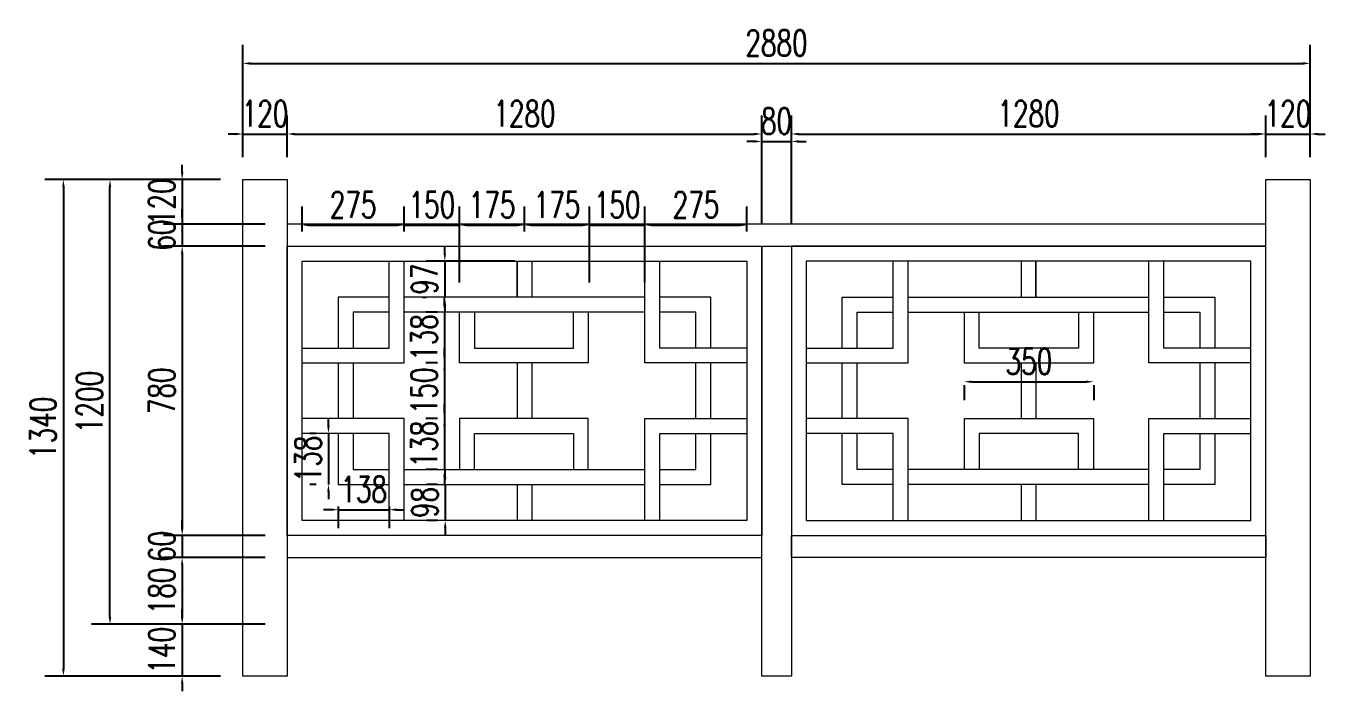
# Model space of a CAD drawing. Header units: millimetres. Extents: x -1612139 to -1282425, y 786067 to 1536390.
# Drawn here: x -1358425 to -1354920, y 809021 to 810816 of the extents above; entities that cross this region are included whole.
import ezdxf

# ---------------------------------------------------------------- set-up
doc = ezdxf.new("R2010")
doc.units = ezdxf.units.MM
doc.header["$LTSCALE"] = 1000
doc.layers.get('0').update_dxf_attribs({"linetype": 'CONTINUOUS'})
doc.layers.get('DEFPOINTS').update_dxf_attribs({"linetype": 'CONTINUOUS'})
doc.layers.add('PUB_DIM', color=3, linetype='CONTINUOUS')
doc.styles.add('STANDARD_T3', font='simplex.shx', dxfattribs={"width": 0.7, "bigfont": 'gbcbig.shx'})
doc.dimstyles.new('W&&20', dxfattribs={"dimtxt": 70, "dimasz": 20, "dimexe": 50, "dimexo": 60, "dimgap": 20, "dimtad": 1, "dimdec": 0, "dimzin": 0, "dimdsep": 46, "dimtxsty": 'STANDARD_T3', "dimcen": 0.09, "dimclrd": 1, "dimclre": 1, "dimclrt": 7, "dimazin": 2, "dimtfac": 1, "dimtdec": 0, "dimtix": 1, "dimtmove": 2, "dimatfit": 3, "dimfxl": 100, "dimtolj": 1, "dimtzin": 0, "dimarcsym": 0})

# ---------------------------------------------------------------- blocks, each defined once
blk = doc.blocks.new('*D38')
at = {"color": 1, "lineweight": -2, "ltscale": 100, "transparency": 16777216}
for p, q in [((-1357840, 810461.4), (-1357840, 810764.7)), ((-1354960, 810461.4), (-1354960, 810764.7)), ((-1357820, 810714.7), (-1354980, 810714.7))]:
    blk.add_line(p, q, dxfattribs=at)
at = {"color": 1, "ltscale": 100, "transparency": 16777216}
for points in [[(-1357820, 810718.1), (-1357820, 810711.4), (-1357840, 810714.7)], [(-1354980, 810718.1), (-1354980, 810711.4), (-1354960, 810714.7)]]:
    blk.add_solid(points, dxfattribs=at)
at = {"layer": 'DEFPOINTS', "color": 0, "ltscale": 100, "transparency": 16777216}
for p in [(-1354960, 810714.7), (-1357840, 810401.4), (-1354960, 810401.4)]:
    blk.add_point(p, dxfattribs=at)
at = {"color": 7, "lineweight": 0, "ltscale": 100, "transparency": 16777216, "insert": (-1356400, 810769.7), "char_height": 70, "attachment_point": 5, "style": 'STANDARD_T3'}
blk.add_mtext('\\A1;2880', dxfattribs=at)
blk = doc.blocks.new('*D39')
at = {"layer": 'DEFPOINTS', "color": 0, "transparency": 16777216}
for p in [(-1357405, 810278.4), (-1357680, 810201.4), (-1357405, 810201.4)]:
    blk.add_point(p, dxfattribs=at)
at = {"layer": 'PUB_DIM', "color": 1, "lineweight": -2, "transparency": 16777216}
for p, q in [((-1357680, 810261.4), (-1357680, 810328.4)), ((-1357405, 810261.4), (-1357405, 810328.4)), ((-1357660, 810278.4), (-1357425, 810278.4))]:
    blk.add_line(p, q, dxfattribs=at)
at = {"layer": 'PUB_DIM', "color": 1, "transparency": 16777216}
for points in [[(-1357660, 810281.7), (-1357660, 810275.1), (-1357680, 810278.4)], [(-1357425, 810281.7), (-1357425, 810275.1), (-1357405, 810278.4)]]:
    blk.add_solid(points, dxfattribs=at)
at = {"layer": 'PUB_DIM', "color": 7, "lineweight": 0, "transparency": 16777216, "insert": (-1357542.5, 810333.4), "char_height": 70, "attachment_point": 5, "style": 'STANDARD_T3'}
blk.add_mtext('\\A1;275', dxfattribs=at)
blk = doc.blocks.new('*D40')
at = {"layer": 'DEFPOINTS', "color": 0, "transparency": 16777216}
for p in [(-1357255, 810278.4), (-1357405, 810201.4), (-1357255, 810063.9)]:
    blk.add_point(p, dxfattribs=at)
at = {"layer": 'PUB_DIM', "color": 1, "lineweight": -2, "transparency": 16777216}
for p, q in [((-1357405, 810261.4), (-1357405, 810328.4)), ((-1357255, 810123.9), (-1357255, 810328.4)), ((-1357425, 810278.4), (-1357445, 810278.4)), ((-1357405, 810278.4), (-1357255, 810278.4)), ((-1357235, 810278.4), (-1357215, 810278.4))]:
    blk.add_line(p, q, dxfattribs=at)
at = {"layer": 'PUB_DIM', "color": 1, "transparency": 16777216}
for points in [[(-1357425, 810281.7), (-1357425, 810275.1), (-1357405, 810278.4)], [(-1357235, 810281.7), (-1357235, 810275.1), (-1357255, 810278.4)]]:
    blk.add_solid(points, dxfattribs=at)
at = {"layer": 'PUB_DIM', "color": 7, "lineweight": 0, "transparency": 16777216, "insert": (-1357330, 810333.4), "char_height": 70, "attachment_point": 5, "style": 'STANDARD_T3'}
blk.add_mtext('\\A1;150', dxfattribs=at)
blk = doc.blocks.new('*D41')
at = {"layer": 'DEFPOINTS', "color": 0, "transparency": 16777216}
for p in [(-1357080, 810278.4), (-1357080, 810201.4), (-1357255, 810063.9)]:
    blk.add_point(p, dxfattribs=at)
at = {"layer": 'PUB_DIM', "color": 1, "lineweight": -2, "transparency": 16777216}
for p, q in [((-1357255, 810123.9), (-1357255, 810328.4)), ((-1357080, 810261.4), (-1357080, 810328.4)), ((-1357235, 810278.4), (-1357100, 810278.4))]:
    blk.add_line(p, q, dxfattribs=at)
at = {"layer": 'PUB_DIM', "color": 1, "transparency": 16777216}
for points in [[(-1357235, 810281.7), (-1357235, 810275.1), (-1357255, 810278.4)], [(-1357100, 810281.7), (-1357100, 810275.1), (-1357080, 810278.4)]]:
    blk.add_solid(points, dxfattribs=at)
at = {"layer": 'PUB_DIM', "color": 7, "lineweight": 0, "transparency": 16777216, "insert": (-1357167.5, 810333.4), "char_height": 70, "attachment_point": 5, "style": 'STANDARD_T3'}
blk.add_mtext('\\A1;175', dxfattribs=at)
blk = doc.blocks.new('*D42')
at = {"layer": 'DEFPOINTS', "color": 0, "transparency": 16777216}
for p in [(-1356905, 810278.4), (-1357080, 810201.4), (-1356905, 810063.9)]:
    blk.add_point(p, dxfattribs=at)
at = {"layer": 'PUB_DIM', "color": 1, "lineweight": -2, "transparency": 16777216}
for p, q in [((-1357080, 810261.4), (-1357080, 810328.4)), ((-1356905, 810123.9), (-1356905, 810328.4)), ((-1357060, 810278.4), (-1356925, 810278.4))]:
    blk.add_line(p, q, dxfattribs=at)
at = {"layer": 'PUB_DIM', "color": 1, "transparency": 16777216}
for points in [[(-1357060, 810281.7), (-1357060, 810275.1), (-1357080, 810278.4)], [(-1356925, 810281.7), (-1356925, 810275.1), (-1356905, 810278.4)]]:
    blk.add_solid(points, dxfattribs=at)
at = {"layer": 'PUB_DIM', "color": 7, "lineweight": 0, "transparency": 16777216, "insert": (-1356992.5, 810333.4), "char_height": 70, "attachment_point": 5, "style": 'STANDARD_T3'}
blk.add_mtext('\\A1;175', dxfattribs=at)
blk = doc.blocks.new('*D43')
at = {"layer": 'DEFPOINTS', "color": 0, "transparency": 16777216}
for p in [(-1356755, 810278.4), (-1356905, 810063.9), (-1356755, 810063.9)]:
    blk.add_point(p, dxfattribs=at)
at = {"layer": 'PUB_DIM', "color": 1, "lineweight": -2, "transparency": 16777216}
for p, q in [((-1356905, 810123.9), (-1356905, 810328.4)), ((-1356755, 810123.9), (-1356755, 810328.4)), ((-1356925, 810278.4), (-1356945, 810278.4)), ((-1356905, 810278.4), (-1356755, 810278.4)), ((-1356735, 810278.4), (-1356715, 810278.4))]:
    blk.add_line(p, q, dxfattribs=at)
at = {"layer": 'PUB_DIM', "color": 1, "transparency": 16777216}
for points in [[(-1356925, 810281.7), (-1356925, 810275.1), (-1356905, 810278.4)], [(-1356735, 810281.7), (-1356735, 810275.1), (-1356755, 810278.4)]]:
    blk.add_solid(points, dxfattribs=at)
at = {"layer": 'PUB_DIM', "color": 7, "lineweight": 0, "transparency": 16777216, "insert": (-1356830, 810333.4), "char_height": 70, "attachment_point": 5, "style": 'STANDARD_T3'}
blk.add_mtext('\\A1;150', dxfattribs=at)
blk = doc.blocks.new('*D44')
at = {"layer": 'DEFPOINTS', "color": 0, "transparency": 16777216}
for p in [(-1356480, 810278.4), (-1356480, 810201.4), (-1356755, 810063.9)]:
    blk.add_point(p, dxfattribs=at)
at = {"layer": 'PUB_DIM', "color": 1, "lineweight": -2, "transparency": 16777216}
for p, q in [((-1356755, 810123.9), (-1356755, 810328.4)), ((-1356480, 810261.4), (-1356480, 810328.4)), ((-1356735, 810278.4), (-1356500, 810278.4))]:
    blk.add_line(p, q, dxfattribs=at)
at = {"layer": 'PUB_DIM', "color": 1, "transparency": 16777216}
for points in [[(-1356735, 810281.7), (-1356735, 810275.1), (-1356755, 810278.4)], [(-1356500, 810281.7), (-1356500, 810275.1), (-1356480, 810278.4)]]:
    blk.add_solid(points, dxfattribs=at)
at = {"layer": 'PUB_DIM', "color": 7, "lineweight": 0, "transparency": 16777216, "insert": (-1356617.5, 810333.4), "char_height": 70, "attachment_point": 5, "style": 'STANDARD_T3'}
blk.add_mtext('\\A1;275', dxfattribs=at)
blk = doc.blocks.new('*D45')
at = {"layer": 'DEFPOINTS', "color": 0, "transparency": 16777216}
for p in [(-1357255, 810043.9), (-1357296, 809906.4), (-1357255, 809906.4)]:
    blk.add_point(p, dxfattribs=at)
at = {"layer": 'PUB_DIM', "color": 1, "lineweight": -2, "transparency": 16777216}
for p, q in [((-1357296, 810063.9), (-1357296, 810083.9)), ((-1357315, 810043.9), (-1357346, 810043.9)), ((-1357296, 810043.9), (-1357296, 809906.4)), ((-1357315, 809906.4), (-1357346, 809906.4)), ((-1357296, 809886.4), (-1357296, 809866.4))]:
    blk.add_line(p, q, dxfattribs=at)
at = {"layer": 'PUB_DIM', "color": 1, "transparency": 16777216}
for points in [[(-1357299.3, 810063.9), (-1357292.7, 810063.9), (-1357296, 810043.9)], [(-1357299.3, 809886.4), (-1357292.7, 809886.4), (-1357296, 809906.4)]]:
    blk.add_solid(points, dxfattribs=at)
at = {"layer": 'PUB_DIM', "color": 7, "lineweight": 0, "transparency": 16777216, "insert": (-1357351, 809975.1), "char_height": 70, "attachment_point": 5, "rotation": 90, "style": 'STANDARD_T3'}
blk.add_mtext('\\A1;138', dxfattribs=at)
blk = doc.blocks.new('*D46')
at = {"layer": 'DEFPOINTS', "color": 0, "transparency": 16777216}
for p in [(-1357255, 809906.4), (-1357296, 809756.4), (-1357255, 809756.4)]:
    blk.add_point(p, dxfattribs=at)
at = {"layer": 'PUB_DIM', "color": 1, "lineweight": -2, "transparency": 16777216}
for p, q in [((-1357296, 809926.4), (-1357296, 809946.4)), ((-1357315, 809906.4), (-1357346, 809906.4)), ((-1357296, 809906.4), (-1357296, 809756.4)), ((-1357315, 809756.4), (-1357346, 809756.4)), ((-1357296, 809736.4), (-1357296, 809716.4))]:
    blk.add_line(p, q, dxfattribs=at)
at = {"layer": 'PUB_DIM', "color": 1, "transparency": 16777216}
for points in [[(-1357299.3, 809926.4), (-1357292.7, 809926.4), (-1357296, 809906.4)], [(-1357299.3, 809736.4), (-1357292.7, 809736.4), (-1357296, 809756.4)]]:
    blk.add_solid(points, dxfattribs=at)
at = {"layer": 'PUB_DIM', "color": 7, "lineweight": 0, "transparency": 16777216, "insert": (-1357351, 809831.4), "char_height": 70, "attachment_point": 5, "rotation": 90, "style": 'STANDARD_T3'}
blk.add_mtext('\\A1;150', dxfattribs=at)
blk = doc.blocks.new('*D47')
at = {"layer": 'DEFPOINTS', "color": 0, "transparency": 16777216}
for p in [(-1357255, 809756.4), (-1357296, 809618.9), (-1357255, 809618.9)]:
    blk.add_point(p, dxfattribs=at)
at = {"layer": 'PUB_DIM', "color": 1, "lineweight": -2, "transparency": 16777216}
for p, q in [((-1357296, 809776.4), (-1357296, 809796.4)), ((-1357315, 809756.4), (-1357346, 809756.4)), ((-1357296, 809756.4), (-1357296, 809618.9)), ((-1357315, 809618.9), (-1357346, 809618.9)), ((-1357296, 809598.9), (-1357296, 809578.9))]:
    blk.add_line(p, q, dxfattribs=at)
at = {"layer": 'PUB_DIM', "color": 1, "transparency": 16777216}
for points in [[(-1357299.3, 809776.4), (-1357292.7, 809776.4), (-1357296, 809756.4)], [(-1357299.3, 809598.9), (-1357292.7, 809598.9), (-1357296, 809618.9)]]:
    blk.add_solid(points, dxfattribs=at)
at = {"layer": 'PUB_DIM', "color": 7, "lineweight": 0, "transparency": 16777216, "insert": (-1357351, 809687.6), "char_height": 70, "attachment_point": 5, "rotation": 90, "style": 'STANDARD_T3'}
blk.add_mtext('\\A1;138', dxfattribs=at)
blk = doc.blocks.new('*D48')
at = {"layer": 'DEFPOINTS', "color": 0, "transparency": 16777216}
for p in [(-1357046, 810181.4), (-1357295, 810083.9), (-1357295, 810083.9)]:
    blk.add_point(p, dxfattribs=at)
at = {"layer": 'PUB_DIM', "color": 1, "lineweight": -2, "transparency": 16777216}
for p, q in [((-1357295, 810201.4), (-1357295, 810221.4)), ((-1357106, 810181.4), (-1357345, 810181.4)), ((-1357295, 810181.4), (-1357295, 810083.9)), ((-1357355, 810083.9), (-1357345, 810083.9)), ((-1357295, 810063.9), (-1357295, 810043.9))]:
    blk.add_line(p, q, dxfattribs=at)
at = {"layer": 'PUB_DIM', "color": 1, "transparency": 16777216}
for points in [[(-1357298.3, 810201.4), (-1357291.7, 810201.4), (-1357295, 810181.4)], [(-1357298.3, 810063.9), (-1357291.7, 810063.9), (-1357295, 810083.9)]]:
    blk.add_solid(points, dxfattribs=at)
at = {"layer": 'PUB_DIM', "color": 7, "lineweight": 0, "transparency": 16777216, "insert": (-1357350, 810132.6), "char_height": 70, "attachment_point": 5, "rotation": 90, "style": 'STANDARD_T3'}
blk.add_mtext('\\A1;97', dxfattribs=at)
blk = doc.blocks.new('*D49')
at = {"layer": 'DEFPOINTS', "color": 0, "transparency": 16777216}
for p in [(-1357255, 809578.9), (-1357294, 809481.4), (-1357255, 809481.4)]:
    blk.add_point(p, dxfattribs=at)
at = {"layer": 'PUB_DIM', "color": 1, "lineweight": -2, "transparency": 16777216}
for p, q in [((-1357294, 809598.9), (-1357294, 809618.9)), ((-1357315, 809578.9), (-1357344, 809578.9)), ((-1357294, 809578.9), (-1357294, 809481.4)), ((-1357315, 809481.4), (-1357344, 809481.4)), ((-1357294, 809461.4), (-1357294, 809441.4))]:
    blk.add_line(p, q, dxfattribs=at)
at = {"layer": 'PUB_DIM', "color": 1, "transparency": 16777216}
for points in [[(-1357297.3, 809598.9), (-1357290.7, 809598.9), (-1357294, 809578.9)], [(-1357297.3, 809461.4), (-1357290.7, 809461.4), (-1357294, 809481.4)]]:
    blk.add_solid(points, dxfattribs=at)
at = {"layer": 'PUB_DIM', "color": 7, "lineweight": 0, "transparency": 16777216, "insert": (-1357349, 809530.1), "char_height": 70, "attachment_point": 5, "rotation": 90, "style": 'STANDARD_T3'}
blk.add_mtext('\\A1;98', dxfattribs=at)
blk = doc.blocks.new('*D50')
at = {"layer": 'DEFPOINTS', "color": 0, "transparency": 16777216}
for p in [(-1357582.5, 809578.9), (-1357445, 809578.9), (-1357445, 809510.6)]:
    blk.add_point(p, dxfattribs=at)
at = {"layer": 'PUB_DIM', "color": 1, "lineweight": -2, "transparency": 16777216}
for p, q in [((-1357602.5, 809510.6), (-1357622.5, 809510.6)), ((-1357582.5, 809518.9), (-1357582.5, 809460.6)), ((-1357582.5, 809510.6), (-1357445, 809510.6)), ((-1357445, 809518.9), (-1357445, 809460.6)), ((-1357425, 809510.6), (-1357405, 809510.6))]:
    blk.add_line(p, q, dxfattribs=at)
at = {"layer": 'PUB_DIM', "color": 1, "transparency": 16777216}
for points in [[(-1357602.5, 809514), (-1357602.5, 809507.3), (-1357582.5, 809510.6)], [(-1357425, 809514), (-1357425, 809507.3), (-1357445, 809510.6)]]:
    blk.add_solid(points, dxfattribs=at)
at = {"layer": 'PUB_DIM', "color": 7, "lineweight": 0, "transparency": 16777216, "insert": (-1357513.8, 809565.6), "char_height": 70, "attachment_point": 5, "style": 'STANDARD_T3'}
blk.add_mtext('\\A1;138', dxfattribs=at)
blk = doc.blocks.new('*D51')
at = {"layer": 'DEFPOINTS', "color": 0, "transparency": 16777216}
for p in [(-1357582.5, 809716.4), (-1357609, 809578.9), (-1357582.5, 809578.9)]:
    blk.add_point(p, dxfattribs=at)
at = {"layer": 'PUB_DIM', "color": 1, "lineweight": -2, "transparency": 16777216}
for p, q in [((-1357609, 809736.4), (-1357609, 809756.4)), ((-1357642.5, 809716.4), (-1357659, 809716.4)), ((-1357609, 809716.4), (-1357609, 809578.9)), ((-1357642.5, 809578.9), (-1357659, 809578.9)), ((-1357609, 809558.9), (-1357609, 809538.9))]:
    blk.add_line(p, q, dxfattribs=at)
at = {"layer": 'PUB_DIM', "color": 1, "transparency": 16777216}
for points in [[(-1357612.3, 809736.4), (-1357605.7, 809736.4), (-1357609, 809716.4)], [(-1357612.3, 809558.9), (-1357605.7, 809558.9), (-1357609, 809578.9)]]:
    blk.add_solid(points, dxfattribs=at)
at = {"layer": 'PUB_DIM', "color": 7, "lineweight": 0, "transparency": 16777216, "insert": (-1357664, 809647.6), "char_height": 70, "attachment_point": 5, "rotation": 90, "style": 'STANDARD_T3'}
blk.add_mtext('\\A1;138', dxfattribs=at)
blk = doc.blocks.new('*D52')
at = {"color": 1, "lineweight": -2, "ltscale": 100, "transparency": 16777216}
for p, q in [((-1357720, 810461.4), (-1357720, 810574.2)), ((-1356440, 810301.4), (-1356440, 810574.2)), ((-1357700, 810524.2), (-1356460, 810524.2))]:
    blk.add_line(p, q, dxfattribs=at)
at = {"color": 1, "ltscale": 100, "transparency": 16777216}
for points in [[(-1357700, 810527.5), (-1357700, 810520.8), (-1357720, 810524.2)], [(-1356460, 810527.5), (-1356460, 810520.8), (-1356440, 810524.2)]]:
    blk.add_solid(points, dxfattribs=at)
at = {"layer": 'DEFPOINTS', "color": 0, "ltscale": 100, "transparency": 16777216}
for p in [(-1356440, 810524.2), (-1357720, 810401.4), (-1356440, 810241.4)]:
    blk.add_point(p, dxfattribs=at)
at = {"color": 7, "lineweight": 0, "ltscale": 100, "transparency": 16777216, "insert": (-1357080, 810579.2), "char_height": 70, "attachment_point": 5, "style": 'STANDARD_T3'}
blk.add_mtext('\\A1;1280', dxfattribs=at)
blk = doc.blocks.new('*D53')
at = {"color": 1, "lineweight": -2, "ltscale": 100, "transparency": 16777216}
for p, q in [((-1356360, 810301.4), (-1356360, 810574.2)), ((-1355080, 810461.4), (-1355080, 810574.2)), ((-1356340, 810524.2), (-1355100, 810524.2))]:
    blk.add_line(p, q, dxfattribs=at)
at = {"color": 1, "ltscale": 100, "transparency": 16777216}
for points in [[(-1356340, 810527.5), (-1356340, 810520.8), (-1356360, 810524.2)], [(-1355100, 810527.5), (-1355100, 810520.8), (-1355080, 810524.2)]]:
    blk.add_solid(points, dxfattribs=at)
at = {"layer": 'DEFPOINTS', "color": 0, "ltscale": 100, "transparency": 16777216}
for p in [(-1355080, 810524.2), (-1355080, 810401.4), (-1356360, 810241.4)]:
    blk.add_point(p, dxfattribs=at)
at = {"color": 7, "lineweight": 0, "ltscale": 100, "transparency": 16777216, "insert": (-1355720, 810579.2), "char_height": 70, "attachment_point": 5, "style": 'STANDARD_T3'}
blk.add_mtext('\\A1;1280', dxfattribs=at)
blk = doc.blocks.new('*D55')
at = {"color": 1, "lineweight": -2, "ltscale": 100, "transparency": 16777216}
for p, q in [((-1358003.7, 810421.4), (-1358003.7, 810441.4)), ((-1357900, 810401.4), (-1358053.7, 810401.4)), ((-1358003.7, 810401.4), (-1358003.7, 810281.4)), ((-1357900, 810281.4), (-1358053.7, 810281.4)), ((-1358003.7, 810261.4), (-1358003.7, 810241.4))]:
    blk.add_line(p, q, dxfattribs=at)
at = {"color": 1, "ltscale": 100, "transparency": 16777216}
for points in [[(-1358007, 810421.4), (-1358000.3, 810421.4), (-1358003.7, 810401.4)], [(-1358007, 810261.4), (-1358000.3, 810261.4), (-1358003.7, 810281.4)]]:
    blk.add_solid(points, dxfattribs=at)
at = {"layer": 'DEFPOINTS', "color": 0, "ltscale": 100, "transparency": 16777216}
for p in [(-1357840, 810401.4), (-1358003.7, 810281.4), (-1357840, 810281.4)]:
    blk.add_point(p, dxfattribs=at)
at = {"color": 7, "lineweight": 0, "ltscale": 100, "transparency": 16777216, "insert": (-1358058.7, 810341.4), "char_height": 70, "attachment_point": 5, "rotation": 90, "style": 'STANDARD_T3'}
blk.add_mtext('\\A1;120', dxfattribs=at)
blk = doc.blocks.new('*D56')
at = {"color": 1, "lineweight": -2, "ltscale": 100, "transparency": 16777216}
for p, q in [((-1358003.7, 810301.4), (-1358003.7, 810321.4)), ((-1357780, 810281.4), (-1358053.7, 810281.4)), ((-1358003.7, 810281.4), (-1358003.7, 810221.4)), ((-1357780, 810221.4), (-1358053.7, 810221.4)), ((-1358003.7, 810201.4), (-1358003.7, 810181.4))]:
    blk.add_line(p, q, dxfattribs=at)
at = {"color": 1, "ltscale": 100, "transparency": 16777216}
for points in [[(-1358007, 810301.4), (-1358000.3, 810301.4), (-1358003.7, 810281.4)], [(-1358007, 810201.4), (-1358000.3, 810201.4), (-1358003.7, 810221.4)]]:
    blk.add_solid(points, dxfattribs=at)
at = {"layer": 'DEFPOINTS', "color": 0, "ltscale": 100, "transparency": 16777216}
for p in [(-1357720, 810281.4), (-1358003.7, 810221.4), (-1357720, 810221.4)]:
    blk.add_point(p, dxfattribs=at)
at = {"color": 7, "lineweight": 0, "ltscale": 100, "transparency": 16777216, "insert": (-1358058.7, 810251.4), "char_height": 70, "attachment_point": 5, "rotation": 90, "style": 'STANDARD_T3'}
blk.add_mtext('\\A1;60', dxfattribs=at)
blk = doc.blocks.new('*D57')
at = {"color": 1, "lineweight": -2, "ltscale": 100, "transparency": 16777216}
for p, q in [((-1357780, 810221.4), (-1358053.7, 810221.4)), ((-1358003.7, 810201.4), (-1358003.7, 809461.4)), ((-1357780, 809441.4), (-1358053.7, 809441.4))]:
    blk.add_line(p, q, dxfattribs=at)
at = {"color": 1, "ltscale": 100, "transparency": 16777216}
for points in [[(-1358007, 810201.4), (-1358000.3, 810201.4), (-1358003.7, 810221.4)], [(-1358007, 809461.4), (-1358000.3, 809461.4), (-1358003.7, 809441.4)]]:
    blk.add_solid(points, dxfattribs=at)
at = {"layer": 'DEFPOINTS', "color": 0, "ltscale": 100, "transparency": 16777216}
for p in [(-1357720, 810221.4), (-1358003.7, 809441.4), (-1357720, 809441.4)]:
    blk.add_point(p, dxfattribs=at)
at = {"color": 7, "lineweight": 0, "ltscale": 100, "transparency": 16777216, "insert": (-1358058.7, 809831.4), "char_height": 70, "attachment_point": 5, "rotation": 90, "style": 'STANDARD_T3'}
blk.add_mtext('\\A1;780', dxfattribs=at)
blk = doc.blocks.new('*D58')
at = {"color": 1, "lineweight": -2, "ltscale": 100, "transparency": 16777216}
for p, q in [((-1358003.7, 809461.4), (-1358003.7, 809481.4)), ((-1357780, 809441.4), (-1358053.7, 809441.4)), ((-1358003.7, 809441.4), (-1358003.7, 809381.4)), ((-1357780, 809381.4), (-1358053.7, 809381.4)), ((-1358003.7, 809361.4), (-1358003.7, 809341.4))]:
    blk.add_line(p, q, dxfattribs=at)
at = {"color": 1, "ltscale": 100, "transparency": 16777216}
for points in [[(-1358007, 809461.4), (-1358000.3, 809461.4), (-1358003.7, 809441.4)], [(-1358007, 809361.4), (-1358000.3, 809361.4), (-1358003.7, 809381.4)]]:
    blk.add_solid(points, dxfattribs=at)
at = {"layer": 'DEFPOINTS', "color": 0, "ltscale": 100, "transparency": 16777216}
for p in [(-1357720, 809441.4), (-1358003.7, 809381.4), (-1357720, 809381.4)]:
    blk.add_point(p, dxfattribs=at)
at = {"color": 7, "lineweight": 0, "ltscale": 100, "transparency": 16777216, "insert": (-1358058.7, 809411.4), "char_height": 70, "attachment_point": 5, "rotation": 90, "style": 'STANDARD_T3'}
blk.add_mtext('\\A1;60', dxfattribs=at)
blk = doc.blocks.new('*D59')
at = {"color": 1, "lineweight": -2, "ltscale": 100, "transparency": 16777216}
for p, q in [((-1358003.7, 809221.4), (-1358003.7, 809241.4)), ((-1357780, 809201.4), (-1358053.7, 809201.4)), ((-1358003.7, 809201.4), (-1358003.7, 809061.4)), ((-1357900, 809061.4), (-1358053.7, 809061.4)), ((-1358003.7, 809041.4), (-1358003.7, 809021.4))]:
    blk.add_line(p, q, dxfattribs=at)
at = {"color": 1, "ltscale": 100, "transparency": 16777216}
for points in [[(-1358007, 809221.4), (-1358000.3, 809221.4), (-1358003.7, 809201.4)], [(-1358007, 809041.4), (-1358000.3, 809041.4), (-1358003.7, 809061.4)]]:
    blk.add_solid(points, dxfattribs=at)
at = {"layer": 'DEFPOINTS', "color": 0, "ltscale": 100, "transparency": 16777216}
for p in [(-1357720, 809201.4), (-1358003.7, 809061.4), (-1357840, 809061.4)]:
    blk.add_point(p, dxfattribs=at)
at = {"color": 7, "lineweight": 0, "ltscale": 100, "transparency": 16777216, "insert": (-1358058.7, 809131.4), "char_height": 70, "attachment_point": 5, "rotation": 90, "style": 'STANDARD_T3'}
blk.add_mtext('\\A1;140', dxfattribs=at)
blk = doc.blocks.new('*D60')
at = {"color": 1, "lineweight": -2, "ltscale": 100, "transparency": 16777216}
for p, q in [((-1357840, 810461.4), (-1357840, 810574.2)), ((-1357720, 810461.4), (-1357720, 810574.2)), ((-1357860, 810524.2), (-1357880, 810524.2)), ((-1357840, 810524.2), (-1357720, 810524.2)), ((-1357700, 810524.2), (-1357680, 810524.2))]:
    blk.add_line(p, q, dxfattribs=at)
at = {"color": 1, "ltscale": 100, "transparency": 16777216}
for points in [[(-1357860, 810527.5), (-1357860, 810520.8), (-1357840, 810524.2)], [(-1357700, 810527.5), (-1357700, 810520.8), (-1357720, 810524.2)]]:
    blk.add_solid(points, dxfattribs=at)
at = {"layer": 'DEFPOINTS', "color": 0, "ltscale": 100, "transparency": 16777216}
for p in [(-1357720, 810524.2), (-1357840, 810401.4), (-1357720, 810401.4)]:
    blk.add_point(p, dxfattribs=at)
at = {"color": 7, "lineweight": 0, "ltscale": 100, "transparency": 16777216, "insert": (-1357780, 810579.2), "char_height": 70, "attachment_point": 5, "style": 'STANDARD_T3'}
blk.add_mtext('\\A1;120', dxfattribs=at)
blk = doc.blocks.new('*D61')
at = {"color": 1, "lineweight": -2, "ltscale": 100, "transparency": 16777216}
for p, q in [((-1356440, 810281.4), (-1356440, 810554.2)), ((-1356360, 810281.4), (-1356360, 810554.2)), ((-1356460, 810504.2), (-1356480, 810504.2)), ((-1356440, 810504.2), (-1356360, 810504.2)), ((-1356340, 810504.2), (-1356320, 810504.2))]:
    blk.add_line(p, q, dxfattribs=at)
at = {"color": 1, "ltscale": 100, "transparency": 16777216}
for points in [[(-1356460, 810507.5), (-1356460, 810500.8), (-1356440, 810504.2)], [(-1356340, 810507.5), (-1356340, 810500.8), (-1356360, 810504.2)]]:
    blk.add_solid(points, dxfattribs=at)
at = {"layer": 'DEFPOINTS', "color": 0, "ltscale": 100, "transparency": 16777216}
for p in [(-1356360, 810504.2), (-1356440, 810221.4), (-1356360, 810221.4)]:
    blk.add_point(p, dxfattribs=at)
at = {"color": 7, "lineweight": 0, "ltscale": 100, "transparency": 16777216, "insert": (-1356400, 810559.2), "char_height": 70, "attachment_point": 5, "style": 'STANDARD_T3'}
blk.add_mtext('\\A1;80', dxfattribs=at)
blk = doc.blocks.new('*D62')
at = {"color": 1, "lineweight": -2, "ltscale": 100, "transparency": 16777216}
for p, q in [((-1355080, 810461.4), (-1355080, 810574.2)), ((-1354960, 810461.4), (-1354960, 810574.2)), ((-1355100, 810524.2), (-1355120, 810524.2)), ((-1355080, 810524.2), (-1354960, 810524.2)), ((-1354940, 810524.2), (-1354920, 810524.2))]:
    blk.add_line(p, q, dxfattribs=at)
at = {"color": 1, "ltscale": 100, "transparency": 16777216}
for points in [[(-1355100, 810527.5), (-1355100, 810520.8), (-1355080, 810524.2)], [(-1354940, 810527.5), (-1354940, 810520.8), (-1354960, 810524.2)]]:
    blk.add_solid(points, dxfattribs=at)
at = {"layer": 'DEFPOINTS', "color": 0, "ltscale": 100, "transparency": 16777216}
for p in [(-1354960, 810524.2), (-1355080, 810401.4), (-1354960, 810401.4)]:
    blk.add_point(p, dxfattribs=at)
at = {"color": 7, "lineweight": 0, "ltscale": 100, "transparency": 16777216, "insert": (-1355020, 810579.2), "char_height": 70, "attachment_point": 5, "style": 'STANDARD_T3'}
blk.add_mtext('\\A1;120', dxfattribs=at)
blk = doc.blocks.new('*D63')
at = {"layer": 'DEFPOINTS', "color": 0, "ltscale": 100, "transparency": 16777216}
for p in [(-1355894, 809906.4), (-1355544, 809906.4), (-1355544, 809855.9)]:
    blk.add_point(p, dxfattribs=at)
at = {"layer": 'PUB_DIM', "color": 1, "lineweight": -2, "ltscale": 100, "transparency": 16777216}
for p, q in [((-1355874, 809855.9), (-1355564, 809855.9)), ((-1355894, 809846.4), (-1355894, 809805.9)), ((-1355544, 809846.4), (-1355544, 809805.9))]:
    blk.add_line(p, q, dxfattribs=at)
at = {"layer": 'PUB_DIM', "color": 1, "ltscale": 100, "transparency": 16777216}
for points in [[(-1355874, 809859.2), (-1355874, 809852.6), (-1355894, 809855.9)], [(-1355564, 809859.2), (-1355564, 809852.6), (-1355544, 809855.9)]]:
    blk.add_solid(points, dxfattribs=at)
at = {"layer": 'PUB_DIM', "color": 7, "lineweight": 0, "ltscale": 100, "transparency": 16777216, "insert": (-1355719, 809910.9), "char_height": 70, "attachment_point": 5, "style": 'STANDARD_T3'}
blk.add_mtext('\\A1;350', dxfattribs=at)
blk = doc.blocks.new('*D54')
at = {"layer": 'DEFPOINTS', "color": 0, "ltscale": 100, "transparency": 16777216}
for p in [(-1358198.4, 810401.4), (-1357840, 810401.4), (-1357840, 809201.4)]:
    blk.add_point(p, dxfattribs=at)
at = {"layer": 'PUB_DIM', "color": 1, "lineweight": -2, "ltscale": 100, "transparency": 16777216}
for p, q in [((-1357900, 810401.4), (-1358248.4, 810401.4)), ((-1358198.4, 809221.4), (-1358198.4, 810381.4)), ((-1357900, 809201.4), (-1358248.4, 809201.4))]:
    blk.add_line(p, q, dxfattribs=at)
at = {"layer": 'PUB_DIM', "color": 1, "ltscale": 100, "transparency": 16777216}
for points in [[(-1358201.7, 810381.4), (-1358195.1, 810381.4), (-1358198.4, 810401.4)], [(-1358201.7, 809221.4), (-1358195.1, 809221.4), (-1358198.4, 809201.4)]]:
    blk.add_solid(points, dxfattribs=at)
at = {"layer": 'PUB_DIM', "color": 7, "lineweight": 0, "ltscale": 100, "transparency": 16777216, "insert": (-1358253.4, 809801.4), "char_height": 70, "attachment_point": 5, "rotation": 90, "style": 'STANDARD_T3'}
blk.add_mtext('\\A1;1200', dxfattribs=at)
blk = doc.blocks.new('*D64')
at = {"layer": 'DEFPOINTS', "color": 0, "ltscale": 100, "transparency": 16777216}
for p in [(-1357840, 810401.4), (-1358324.2, 809061.4), (-1357840, 809061.4)]:
    blk.add_point(p, dxfattribs=at)
at = {"layer": 'PUB_DIM', "color": 1, "lineweight": -2, "ltscale": 100, "transparency": 16777216}
for p, q in [((-1357900, 810401.4), (-1358374.2, 810401.4)), ((-1358324.2, 810381.4), (-1358324.2, 809081.4)), ((-1357900, 809061.4), (-1358374.2, 809061.4))]:
    blk.add_line(p, q, dxfattribs=at)
at = {"layer": 'PUB_DIM', "color": 1, "ltscale": 100, "transparency": 16777216}
for points in [[(-1358327.5, 810381.4), (-1358320.8, 810381.4), (-1358324.2, 810401.4)], [(-1358327.5, 809081.4), (-1358320.8, 809081.4), (-1358324.2, 809061.4)]]:
    blk.add_solid(points, dxfattribs=at)
at = {"layer": 'PUB_DIM', "color": 7, "lineweight": 0, "ltscale": 100, "transparency": 16777216, "insert": (-1358379.2, 809731.4), "char_height": 70, "attachment_point": 5, "rotation": 90, "style": 'STANDARD_T3'}
blk.add_mtext('\\A1;1340', dxfattribs=at)
blk = doc.blocks.new('*D65')
at = {"layer": 'DEFPOINTS', "color": 0, "ltscale": 100, "transparency": 16777216}
for p in [(-1357720, 809381.4), (-1358003.7, 809201.4), (-1357720, 809201.4)]:
    blk.add_point(p, dxfattribs=at)
at = {"layer": 'PUB_DIM', "color": 1, "lineweight": -2, "ltscale": 100, "transparency": 16777216}
for p, q in [((-1357780, 809381.4), (-1358053.7, 809381.4)), ((-1358003.7, 809361.4), (-1358003.7, 809221.4)), ((-1357780, 809201.4), (-1358053.7, 809201.4))]:
    blk.add_line(p, q, dxfattribs=at)
at = {"layer": 'PUB_DIM', "color": 1, "ltscale": 100, "transparency": 16777216}
for points in [[(-1358007, 809361.4), (-1358000.3, 809361.4), (-1358003.7, 809381.4)], [(-1358007, 809221.4), (-1358000.3, 809221.4), (-1358003.7, 809201.4)]]:
    blk.add_solid(points, dxfattribs=at)
at = {"layer": 'PUB_DIM', "color": 7, "lineweight": 0, "ltscale": 100, "transparency": 16777216, "insert": (-1358058.7, 809291.4), "char_height": 70, "attachment_point": 5, "rotation": 90, "style": 'STANDARD_T3'}
blk.add_mtext('\\A1;180', dxfattribs=at)

msp = doc.modelspace()

# ---------------------------------------------------------------- linework, layer by layer
at = {"lineweight": 0}
for p, q in [((-1357100, 810181.4), (-1357100, 810083.9)), ((-1357060, 810181.4), (-1357060, 810083.9)), ((-1355740, 810181.4), (-1355740, 810083.9)), ((-1355700, 810181.4), (-1355700, 810083.9)), ((-1357100, 809906.4), (-1357100, 809756.4)), ((-1357060, 809906.4), (-1357060, 809756.4)), ((-1355740, 809906.4), (-1355740, 809756.4)), ((-1355700, 809906.4), (-1355700, 809756.4)), ((-1357100, 809578.9), (-1357100, 809481.4)), ((-1357060, 809578.9), (-1357060, 809481.4)), ((-1355740, 809578.9), (-1355740, 809481.4)), ((-1355700, 809578.9), (-1355700, 809481.4))]:
    msp.add_line(p, q, dxfattribs=at)
for points in [[(-1357840, 810401.4), (-1357720, 810401.4), (-1357720, 809061.4), (-1357840, 809061.4)], [(-1355080, 810401.4), (-1354960, 810401.4), (-1354960, 809061.4), (-1355080, 809061.4)], [(-1357720, 810221.4), (-1355080, 810221.4), (-1355080, 810281.4), (-1357720, 810281.4)], [(-1357720, 810221.4), (-1356440, 810221.4), (-1356440, 809441.4), (-1357720, 809441.4)], [(-1356440, 810221.4), (-1356360, 810221.4), (-1356360, 809061.4), (-1356440, 809061.4)], [(-1355080, 810221.4), (-1356360, 810221.4), (-1356360, 809441.4), (-1355080, 809441.4)], [(-1357680, 810181.4), (-1356480, 810181.4), (-1356480, 809481.4), (-1357680, 809481.4)], [(-1357100, 810181.4), (-1357060, 810181.4), (-1357060, 810083.9), (-1357100, 810083.9)], [(-1355120, 810181.4), (-1356320, 810181.4), (-1356320, 809481.4), (-1355120, 809481.4)], [(-1355700, 810181.4), (-1355740, 810181.4), (-1355740, 810083.9), (-1355700, 810083.9)], [(-1357720, 809381.4), (-1356440, 809381.4), (-1356440, 809441.4), (-1357720, 809441.4)], [(-1355080, 809381.4), (-1356360, 809381.4), (-1356360, 809441.4), (-1355080, 809441.4)]]:
    msp.add_lwpolyline(points, close=True, dxfattribs=at)
for points in [[(-1357680, 809906.4), (-1357405, 809906.4), (-1357405, 810181.4)], [(-1357680, 809946.4), (-1357445, 809946.4), (-1357445, 810181.4)], [(-1356480, 809906.4), (-1356755, 809906.4), (-1356755, 810181.4)], [(-1356480, 809946.4), (-1356715, 809946.4), (-1356715, 810181.4)], [(-1356320, 809906.4), (-1356045, 809906.4), (-1356045, 810181.4)], [(-1356320, 809946.4), (-1356085, 809946.4), (-1356085, 810181.4)], [(-1355120, 809906.4), (-1355395, 809906.4), (-1355395, 810181.4)], [(-1355120, 809946.4), (-1355355, 809946.4), (-1355355, 810181.4)], [(-1357445, 810083.9), (-1357582.5, 810083.9), (-1357582.5, 809946.4)], [(-1356755, 810083.9), (-1357405, 810083.9)], [(-1356577.5, 809946.4), (-1356577.5, 810083.9), (-1356715, 810083.9)], [(-1356222.5, 809946.4), (-1356222.5, 810083.9), (-1356085, 810083.9)], [(-1356045, 810083.9), (-1355395, 810083.9)], [(-1355355, 810083.9), (-1355217.5, 810083.9), (-1355217.5, 809946.4)], [(-1357445, 810043.9), (-1357542.5, 810043.9), (-1357542.5, 809946.4)], [(-1356755, 810043.9), (-1357405, 810043.9)], [(-1356908, 810043.9), (-1356908, 809906.4), (-1357041, 809906.4), (-1357255, 809906.4), (-1357255, 810043.9)], [(-1357215, 810043.9), (-1357215, 809946.4), (-1357041, 809946.4), (-1356948, 809946.4), (-1356948, 810043.9)], [(-1356617.5, 809946.4), (-1356617.5, 810043.9), (-1356715, 810043.9)], [(-1356182.5, 809946.4), (-1356182.5, 810043.9), (-1356085, 810043.9)], [(-1356045, 810043.9), (-1355395, 810043.9)], [(-1355894, 810043.9), (-1355894, 809906.4), (-1355739, 809906.4), (-1355544, 809906.4), (-1355544, 810043.9)], [(-1355585, 810043.9), (-1355585, 809946.4), (-1355739, 809946.4), (-1355853, 809946.4), (-1355853, 810043.9)], [(-1355355, 810043.9), (-1355257.5, 810043.9), (-1355257.5, 809946.4)], [(-1357582.5, 809906.4), (-1357582.5, 809756.4)], [(-1357542.5, 809906.4), (-1357542.5, 809756.4)], [(-1356617.5, 809756.4), (-1356617.5, 809906.4)], [(-1356577.5, 809756.4), (-1356577.5, 809906.4)], [(-1356222.5, 809756.4), (-1356222.5, 809906.4)], [(-1356182.5, 809756.4), (-1356182.5, 809906.4)], [(-1355257.5, 809906.4), (-1355257.5, 809756.4)], [(-1355217.5, 809906.4), (-1355217.5, 809756.4)], [(-1357405, 809481.4), (-1357405, 809756.4), (-1357680, 809756.4)], [(-1356908, 809618.9), (-1356908, 809756.4), (-1357041, 809756.4), (-1357255, 809756.4), (-1357255, 809618.9)], [(-1356755, 809481.4), (-1356755, 809756.4), (-1356480, 809756.4)], [(-1356045, 809481.4), (-1356045, 809756.4), (-1356320, 809756.4)], [(-1355893, 809618.9), (-1355893, 809756.4), (-1355739, 809756.4), (-1355545, 809756.4), (-1355545, 809618.9)], [(-1355395, 809481.4), (-1355395, 809756.4), (-1355120, 809756.4)], [(-1357445, 809481.4), (-1357445, 809716.4), (-1357680, 809716.4)], [(-1357582.5, 809716.4), (-1357582.5, 809578.9), (-1357445, 809578.9)], [(-1357542.5, 809716.4), (-1357542.5, 809618.9), (-1357445, 809618.9)], [(-1357215, 809618.9), (-1357215, 809716.4), (-1357041, 809716.4), (-1356948, 809716.4), (-1356948, 809618.9)], [(-1356715, 809481.4), (-1356715, 809716.4), (-1356480, 809716.4)], [(-1356715, 809578.9), (-1356577.5, 809578.9), (-1356577.5, 809716.4)], [(-1356715, 809618.9), (-1356617.5, 809618.9), (-1356617.5, 809716.4)], [(-1356085, 809481.4), (-1356085, 809716.4), (-1356320, 809716.4)], [(-1356085, 809578.9), (-1356222.5, 809578.9), (-1356222.5, 809716.4)], [(-1356085, 809618.9), (-1356182.5, 809618.9), (-1356182.5, 809716.4)], [(-1355585, 809618.9), (-1355585, 809716.4), (-1355739, 809716.4), (-1355853, 809716.4), (-1355853, 809618.9)], [(-1355355, 809481.4), (-1355355, 809716.4), (-1355120, 809716.4)], [(-1355217.5, 809716.4), (-1355217.5, 809578.9), (-1355355, 809578.9)], [(-1355257.5, 809716.4), (-1355257.5, 809618.9), (-1355355, 809618.9)], [(-1357405, 809618.9), (-1356755, 809618.9)], [(-1355395, 809618.9), (-1356045, 809618.9)], [(-1357405, 809578.9), (-1356755, 809578.9)], [(-1355395, 809578.9), (-1356045, 809578.9)]]:
    msp.add_lwpolyline(points, dxfattribs=at)

# ---------------------------------------------------------------- dimensions: what is measured, and where the dimension line sits
at = {"lineweight": 0, "ltscale": 100}
for base, p1, p2, picture, middle in [((-1354960, 810714.7), (-1357840, 810401.4), (-1354960, 810401.4), '*D38', (-1356400, 810769.7)), ((-1357720, 810524.2), (-1357840, 810401.4), (-1357720, 810401.4), '*D60', (-1357780, 810579.2)), ((-1356440, 810524.2), (-1357720, 810401.4), (-1356440, 810241.4), '*D52', (-1357080, 810579.2)), ((-1355080, 810524.2), (-1356360, 810241.4), (-1355080, 810401.4), '*D53', (-1355720, 810579.2)), ((-1354960, 810524.2), (-1355080, 810401.4), (-1354960, 810401.4), '*D62', (-1355020, 810579.2)), ((-1356360, 810504.2), (-1356440, 810221.4), (-1356360, 810221.4), '*D61', (-1356400, 810559.2))]:
    dim = msp.add_linear_dim(base=base, p1=p1, p2=p2, dimstyle='W&&20', dxfattribs=at)
    dim.commit()
    dim.dimension.update_dxf_attribs({"geometry": picture, "text_midpoint": middle})
for base, p1, p2, picture, middle in [((-1358003.7, 810281.4), (-1357840, 810401.4), (-1357840, 810281.4), '*D55', (-1358058.7, 810341.4)), ((-1358003.7, 810221.4), (-1357720, 810281.4), (-1357720, 810221.4), '*D56', (-1358058.7, 810251.4)), ((-1358003.7, 809441.4), (-1357720, 810221.4), (-1357720, 809441.4), '*D57', (-1358058.7, 809831.4)), ((-1358003.7, 809381.4), (-1357720, 809441.4), (-1357720, 809381.4), '*D58', (-1358058.7, 809411.4)), ((-1358003.7, 809061.4), (-1357720, 809201.4), (-1357840, 809061.4), '*D59', (-1358058.7, 809131.4))]:
    dim = msp.add_linear_dim(base=base, p1=p1, p2=p2, angle=90, dimstyle='W&&20', dxfattribs=at)
    dim.commit()
    dim.dimension.update_dxf_attribs({"geometry": picture, "text_midpoint": middle})
at = {"layer": 'PUB_DIM', "lineweight": 0, "ltscale": 100}
for base, p1, p2, picture, middle in [((-1358324.2, 809061.4), (-1357840, 810401.4), (-1357840, 809061.4), '*D64', (-1358379.2, 809731.4)), ((-1358198.4, 810401.4), (-1357840, 809201.4), (-1357840, 810401.4), '*D54', (-1358253.4, 809801.4)), ((-1358003.7, 809201.4), (-1357720, 809381.4), (-1357720, 809201.4), '*D65', (-1358058.7, 809291.4))]:
    dim = msp.add_linear_dim(base=base, p1=p1, p2=p2, angle=90, dimstyle='W&&20', dxfattribs=at)
    dim.commit()
    dim.dimension.update_dxf_attribs({"geometry": picture, "text_midpoint": middle})
at = {"layer": 'PUB_DIM', "color": 2, "lineweight": 0}
for base, p1, p2, picture, middle in [((-1357405, 810278.4), (-1357680, 810201.4), (-1357405, 810201.4), '*D39', (-1357542.5, 810333.4)), ((-1357255, 810278.4), (-1357405, 810201.4), (-1357255, 810063.9), '*D40', (-1357330, 810333.4)), ((-1357080, 810278.4), (-1357255, 810063.9), (-1357080, 810201.4), '*D41', (-1357167.5, 810333.4)), ((-1356905, 810278.4), (-1357080, 810201.4), (-1356905, 810063.9), '*D42', (-1356992.5, 810333.4)), ((-1356755, 810278.4), (-1356905, 810063.9), (-1356755, 810063.9), '*D43', (-1356830, 810333.4)), ((-1356480, 810278.4), (-1356755, 810063.9), (-1356480, 810201.4), '*D44', (-1356617.5, 810333.4)), ((-1357445.0051908, 809510.6425597), (-1357582.5051908, 809578.8925596), (-1357445.0051908, 809578.8925597), '*D50', (-1357513.7551908, 809565.6425597))]:
    dim = msp.add_linear_dim(base=base, p1=p1, p2=p2, dimstyle='W&&20', dxfattribs=at)
    dim.commit()
    dim.dimension.update_dxf_attribs({"geometry": picture, "text_midpoint": middle})
for base, p1, p2, picture, middle in [((-1357295.0051908, 810083.8925597), (-1357046.0051908, 810181.3925596), (-1357295.0051908, 810083.8925597), '*D48', (-1357350.0051908, 810132.6425597)), ((-1357296.0051908, 809906.3925597), (-1357255.0051908, 810043.8925597), (-1357255.0051908, 809906.3925596), '*D45', (-1357351.0051908, 809975.1425597)), ((-1357296, 809756.4), (-1357255, 809906.4), (-1357255, 809756.4), '*D46', (-1357351, 809831.4)), ((-1357296.0051908, 809618.8925597), (-1357255.0051908, 809756.3925596), (-1357255.0051908, 809618.8925596), '*D47', (-1357351.0051908, 809687.6425597)), ((-1357609.0051908, 809578.8925597), (-1357582.5051908, 809716.3925596), (-1357582.5051908, 809578.8925596), '*D51', (-1357664.0051908, 809647.6425597)), ((-1357294.0051908, 809481.3925597), (-1357255.0051908, 809578.8925597), (-1357255.0051908, 809481.3925596), '*D49', (-1357349.0051908, 809530.1425597))]:
    dim = msp.add_linear_dim(base=base, p1=p1, p2=p2, angle=90, dimstyle='W&&20', dxfattribs=at)
    dim.commit()
    dim.dimension.update_dxf_attribs({"geometry": picture, "text_midpoint": middle})
at = {"layer": 'PUB_DIM', "lineweight": 0, "ltscale": 100}
dim = msp.add_linear_dim(base=(-1355544, 809855.9), p1=(-1355894, 809906.4), p2=(-1355544, 809906.4), dimstyle='W&&20', dxfattribs=at)
dim.commit()
dim.dimension.update_dxf_attribs({"geometry": '*D63', "text_midpoint": (-1355719, 809910.9)})

doc.saveas('drawing.dxf')
